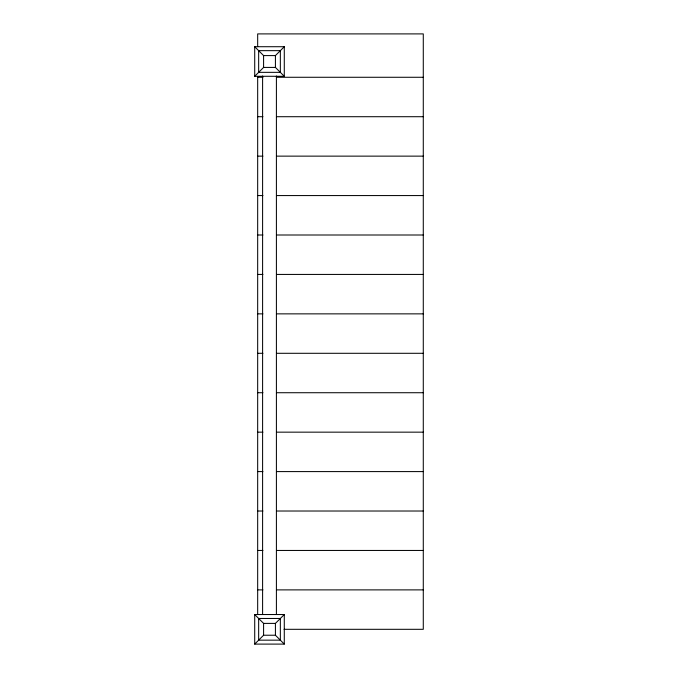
<?xml version="1.0" encoding="UTF-8"?>
<svg xmlns="http://www.w3.org/2000/svg" width="678" height="678" viewBox="0 0 678 678"><rect width="100%" height="100%" fill="white"/><g stroke="black" fill="none" stroke-linecap="round" stroke-linejoin="round"><path stroke-width="1.02" d="M254.716 76.292L263.589 67.419L275.421 67.419L284.285 76.292L284.285 46.714L254.716 46.714L254.716 76.292L284.285 76.292M254.716 46.714L263.589 55.588L275.421 55.588L284.285 46.714M254.716 644.1L263.589 635.227L275.421 635.227L284.285 644.1L284.285 614.531L254.716 614.531L254.716 644.1L284.285 644.1M254.716 614.531L263.589 623.396L275.421 623.396L284.285 614.531M257.674 77.275L262.945 77.275M276.658 77.275L423.284 77.275M257.674 116.709L262.945 116.709M276.658 116.709L423.284 116.709M257.674 156.135L262.945 156.135M276.658 156.135L423.284 156.135M257.674 195.569L262.945 195.569M276.658 195.569L423.284 195.569M257.674 235.003L262.945 235.003M276.658 235.003L423.284 235.003M257.674 274.429L262.945 274.429M276.658 274.429L423.284 274.429M257.674 313.863L262.945 313.863M276.658 313.863L423.284 313.863M257.674 353.297L262.945 353.297M276.658 353.297L423.284 353.297M257.674 392.723L262.945 392.723M276.658 392.723L423.284 392.723M257.674 432.157L262.945 432.157M276.658 432.157L423.284 432.157M257.674 471.591L262.945 471.591M276.658 471.591L423.284 471.591M257.674 511.017L262.945 511.017M276.658 511.017L423.284 511.017M257.674 550.451L262.945 550.451M276.658 550.451L423.284 550.451M257.674 589.885L262.945 589.885M276.658 589.885L423.284 589.885M284.048 629.311L423.284 629.311L423.284 33.9L257.674 33.9L257.674 46.596M276.404 75.987L276.404 614.209M275.421 55.588L275.421 67.419M275.421 623.396L275.421 635.227M263.589 55.588L263.589 67.419M263.589 623.396L263.589 635.227M262.598 75.987L262.598 614.209M257.674 76.504L257.674 614.505M280.345 50.655L258.657 50.655L258.657 72.343L280.345 72.343L280.345 50.655M280.345 618.472L258.657 618.472L258.657 640.159L280.345 640.159L280.345 618.472"/></g></svg>
